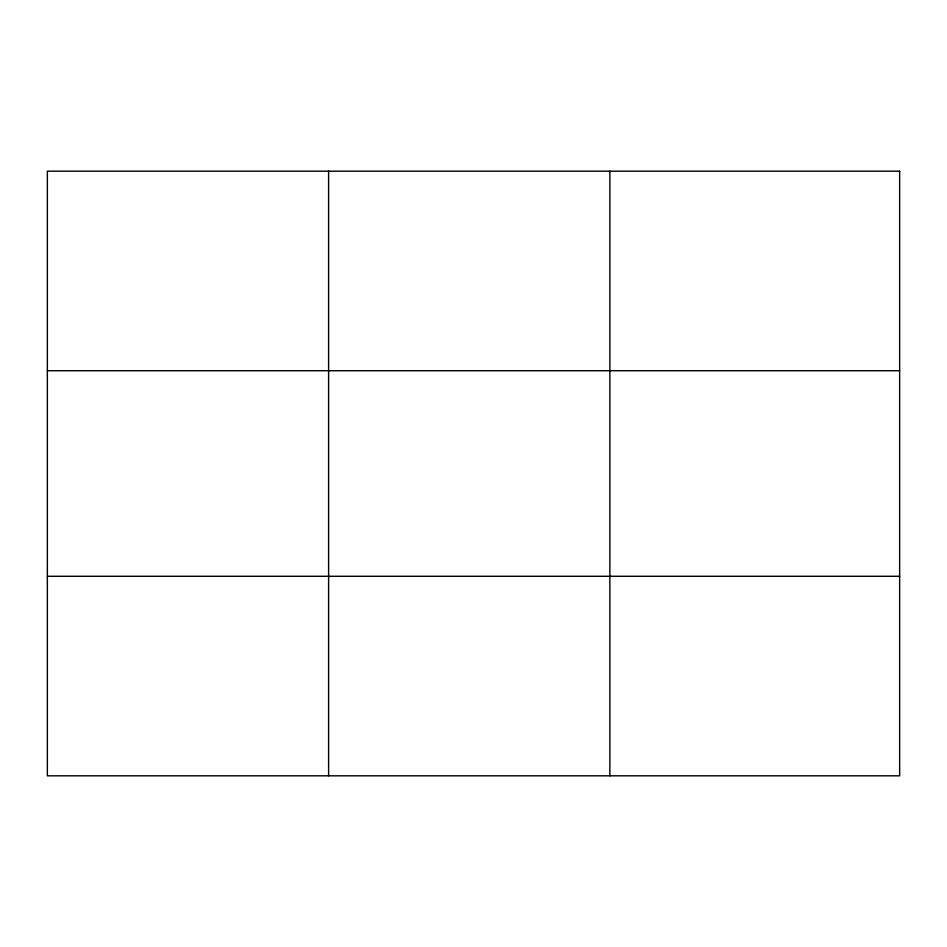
<?xml version="1.0" encoding="UTF-8"?>
<svg xmlns="http://www.w3.org/2000/svg" width="947" height="947" viewBox="0 0 947 947"><rect width="100%" height="100%" fill="white"/><g stroke="black" fill="none" stroke-linecap="round" stroke-linejoin="round"><path stroke-width="1.42" d="M328.609 775.818L328.609 171.182M609.868 775.818L609.868 171.182M47.35 370.715L899.65 370.715M47.35 576.285L899.65 576.285M899.65 171.182L899.65 775.818L47.35 775.818L47.35 171.182L899.65 171.182"/></g></svg>
